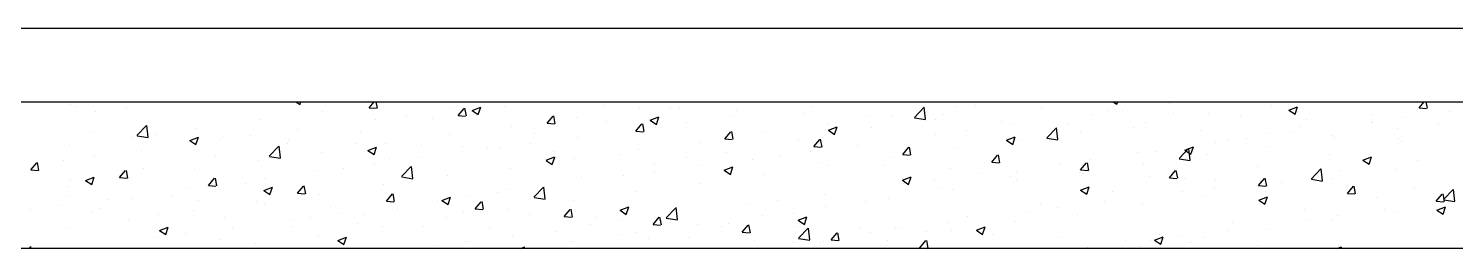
# Model space of a CAD drawing. Header units: millimetres. Extents: x 400382 to 401267, y 4543945 to 4544126.
# Drawn here: x 400721.054 to 400723.978, y 4543957.219 to 4543957.669 of the extents above; entities that cross this region are included whole.
import ezdxf

# ---------------------------------------------------------------- set-up
doc = ezdxf.new("R2010")
doc.units = ezdxf.units.MM
doc.layers.add('görünüş prota', color=4, linetype='Continuous')
doc.layers.add('kesit tarama prota', color=252, linetype='Continuous')

msp = doc.modelspace()

# ---------------------------------------------------------------- linework, layer by layer
at = {"layer": 'görünüş prota'}
for p, q in [((400789.12779, 4543957.66944), (400713.76012, 4543957.66944)), ((400713.76012, 4543957.51944), (400789.12779, 4543957.51944)), ((400789.12779, 4543957.21944), (400713.76012, 4543957.21944))]:
    msp.add_line(p, q, dxfattribs=at)
at = {"layer": 'kesit tarama prota', "color": 253, "linetype": 'Continuous'}
for p, q in [((400721.60213, 4543957.51944), (400721.61044, 4543957.51383)), ((400721.61048, 4543957.51381), (400721.61236, 4543957.51944)), ((400721.75214, 4543957.50752), (400721.76214, 4543957.51944)), ((400721.76902, 4543957.50651), (400721.76664, 4543957.51944)), ((400721.78856, 4543957.51894), (400721.78856, 4543957.51894)), ((400722.09856, 4543957.51849), (400722.09856, 4543957.51849)), ((400722.72284, 4543957.51846), (400722.72284, 4543957.51846)), ((400722.85854, 4543957.51823), (400722.85854, 4543957.51823)), ((400723.07649, 4543957.51817), (400723.07649, 4543957.51817)), ((400723.27649, 4543957.51944), (400723.28398, 4543957.51438)), ((400723.28402, 4543957.51437), (400723.28572, 4543957.51944)), ((400723.90311, 4543957.5073), (400723.91329, 4543957.51944)), ((400723.91999, 4543957.5063), (400723.91757, 4543957.51944)), ((400723.95478, 4543957.51918), (400723.95478, 4543957.51918)), ((400721.14079, 4543957.515), (400721.14079, 4543957.515)), ((400721.15156, 4543957.50926), (400721.15156, 4543957.50926)), ((400721.19191, 4543957.49967), (400721.19191, 4543957.49967)), ((400721.25549, 4543957.50804), (400721.25549, 4543957.50804)), ((400721.65664, 4543957.49989), (400721.65664, 4543957.49989)), ((400721.75214, 4543957.50753), (400721.76732, 4543957.5062)), ((400721.82907, 4543957.49217), (400721.82907, 4543957.49217)), ((400721.92527, 4543957.50484), (400721.92527, 4543957.50484)), ((400721.93432, 4543957.49158), (400721.94657, 4543957.50617)), ((400721.93432, 4543957.49159), (400721.9495, 4543957.49026)), ((400721.95121, 4543957.49057), (400721.94827, 4543957.5065)), ((400721.96283, 4543957.50201), (400721.97547, 4543957.49349)), ((400721.96286, 4543957.50206), (400721.98064, 4543957.50888)), ((400721.97551, 4543957.49347), (400721.98066, 4543957.50882)), ((400722.02985, 4543957.51027), (400722.02985, 4543957.51027)), ((400722.11651, 4543957.47564), (400722.12875, 4543957.49023)), ((400722.13339, 4543957.47464), (400722.13045, 4543957.49056)), ((400722.23415, 4543957.51276), (400722.23415, 4543957.51276)), ((400722.30652, 4543957.50546), (400722.30652, 4543957.50546)), ((400722.32789, 4543957.48171), (400722.34567, 4543957.48854)), ((400722.34054, 4543957.47313), (400722.34569, 4543957.48848)), ((400722.36974, 4543957.50703), (400722.36974, 4543957.50703)), ((400722.38697, 4543957.50535), (400722.38697, 4543957.50535)), ((400722.49884, 4543957.48897), (400722.49884, 4543957.48897)), ((400722.50533, 4543957.5013), (400722.50533, 4543957.5013)), ((400722.64092, 4543957.49557), (400722.64092, 4543957.49557)), ((400722.65926, 4543957.51009), (400722.65926, 4543957.51009)), ((400722.77651, 4543957.48984), (400722.77651, 4543957.48984)), ((400722.82236, 4543957.49035), (400722.82236, 4543957.49035)), ((400722.86907, 4543957.48763), (400722.88885, 4543957.50825)), ((400722.89207, 4543957.48417), (400722.88926, 4543957.5083)), ((400722.92836, 4543957.49274), (400722.92836, 4543957.49274)), ((400722.95429, 4543957.5094), (400722.95429, 4543957.5094)), ((400722.99413, 4543957.51251), (400722.99413, 4543957.51251)), ((400723.12972, 4543957.50678), (400723.12972, 4543957.50678)), ((400723.23283, 4543957.49422), (400723.23283, 4543957.49422)), ((400723.26532, 4543957.50105), (400723.26532, 4543957.50105)), ((400723.29642, 4543957.50259), (400723.29642, 4543957.50259)), ((400723.39262, 4543957.51525), (400723.39262, 4543957.51525)), ((400723.40091, 4543957.49532), (400723.40091, 4543957.49532)), ((400723.47225, 4543957.49591), (400723.47225, 4543957.49591)), ((400723.5365, 4543957.48959), (400723.5365, 4543957.48959)), ((400723.60054, 4543957.51217), (400723.60054, 4543957.51217)), ((400723.63637, 4543957.50256), (400723.64901, 4543957.49404)), ((400723.6364, 4543957.50261), (400723.65418, 4543957.50944)), ((400723.64905, 4543957.49402), (400723.6542, 4543957.50937)), ((400723.80665, 4543957.49375), (400723.80665, 4543957.49375)), ((400723.90311, 4543957.50732), (400723.91829, 4543957.50599)), ((400723.96619, 4543957.49938), (400723.96619, 4543957.49938)), ((400721.27627, 4543957.45042), (400721.29605, 4543957.47103)), ((400721.29927, 4543957.44696), (400721.29646, 4543957.47108)), ((400721.39793, 4543957.46575), (400721.39793, 4543957.46575)), ((400721.52834, 4543957.48363), (400721.52834, 4543957.48363)), ((400721.60507, 4543957.46268), (400721.60507, 4543957.46268)), ((400721.73359, 4543957.45942), (400721.73359, 4543957.45942)), ((400721.76548, 4543957.4838), (400721.76548, 4543957.4838)), ((400721.88172, 4543957.48484), (400721.88172, 4543957.48484)), ((400722.04418, 4543957.46853), (400722.04418, 4543957.46853)), ((400722.11651, 4543957.47565), (400722.13169, 4543957.47432)), ((400722.17611, 4543957.48757), (400722.17611, 4543957.48757)), ((400722.23884, 4543957.47993), (400722.23884, 4543957.47993)), ((400722.29869, 4543957.4597), (400722.31094, 4543957.47429)), ((400722.29869, 4543957.45971), (400722.31387, 4543957.45838)), ((400722.31557, 4543957.4587), (400722.31264, 4543957.47462)), ((400722.32787, 4543957.48167), (400722.3405, 4543957.47314)), ((400722.33906, 4543957.46793), (400722.33906, 4543957.46793)), ((400722.40265, 4543957.4763), (400722.40265, 4543957.4763)), ((400722.49776, 4543957.44276), (400722.49482, 4543957.45868)), ((400722.6929, 4543957.46132), (400722.70553, 4543957.4528)), ((400722.69292, 4543957.46137), (400722.7107, 4543957.4682)), ((400722.69407, 4543957.47409), (400722.69407, 4543957.47409)), ((400722.70557, 4543957.45279), (400722.71072, 4543957.46813)), ((400722.78023, 4543957.46732), (400722.78023, 4543957.46732)), ((400722.86937, 4543957.48699), (400722.89196, 4543957.48349)), ((400722.9121, 4543957.48412), (400722.9121, 4543957.48412)), ((400722.97622, 4543957.46043), (400722.97622, 4543957.46043)), ((400723.04769, 4543957.47839), (400723.04769, 4543957.47839)), ((400723.07242, 4543957.4731), (400723.07242, 4543957.4731)), ((400723.14015, 4543957.44559), (400723.15993, 4543957.46621)), ((400723.16314, 4543957.44213), (400723.16034, 4543957.46625)), ((400723.18328, 4543957.47266), (400723.18328, 4543957.47266)), ((400723.20991, 4543957.45899), (400723.20991, 4543957.45899)), ((400723.31887, 4543957.46693), (400723.31887, 4543957.46693)), ((400723.34183, 4543957.47803), (400723.34183, 4543957.47803)), ((400723.45446, 4543957.4612), (400723.45446, 4543957.4612)), ((400723.65852, 4543957.46832), (400723.65852, 4543957.46832)), ((400723.67209, 4543957.48386), (400723.67209, 4543957.48386)), ((400723.80641, 4543957.47834), (400723.80641, 4543957.47834)), ((400723.80768, 4543957.47813), (400723.80768, 4543957.47813)), ((400723.85979, 4543957.46455), (400723.85979, 4543957.46455)), ((400723.87, 4543957.48672), (400723.87, 4543957.48672)), ((400723.94327, 4543957.4724), (400723.94327, 4543957.4724)), ((400721.13771, 4543957.43044), (400721.13771, 4543957.43044)), ((400721.18092, 4543957.45787), (400721.18092, 4543957.45787)), ((400721.266, 4543957.44671), (400721.266, 4543957.44671)), ((400721.27657, 4543957.44978), (400721.29916, 4543957.44627)), ((400721.31651, 4543957.45214), (400721.31651, 4543957.45214)), ((400721.38439, 4543957.44043), (400721.39702, 4543957.43191)), ((400721.38441, 4543957.44048), (400721.40219, 4543957.4473)), ((400721.39706, 4543957.43189), (400721.40221, 4543957.44724)), ((400721.44528, 4543957.44165), (400721.44528, 4543957.44165)), ((400721.4521, 4543957.44641), (400721.4521, 4543957.44641)), ((400721.50887, 4543957.45002), (400721.50887, 4543957.45002)), ((400721.58546, 4543957.43399), (400721.58546, 4543957.43399)), ((400721.58769, 4543957.44068), (400721.58769, 4543957.44068)), ((400721.72329, 4543957.43495), (400721.72329, 4543957.43495)), ((400721.78547, 4543957.43438), (400721.78547, 4543957.43438)), ((400721.85888, 4543957.42922), (400721.85888, 4543957.42922)), ((400721.91589, 4543957.45227), (400721.91589, 4543957.45227)), ((400722.08245, 4543957.43415), (400722.08245, 4543957.43415)), ((400722.09071, 4543957.4545), (400722.09071, 4543957.4545)), ((400722.17865, 4543957.44681), (400722.17865, 4543957.44681)), ((400722.43173, 4543957.43716), (400722.43173, 4543957.43716)), ((400722.48088, 4543957.44376), (400722.49312, 4543957.45835)), ((400722.48088, 4543957.44377), (400722.49606, 4543957.44244)), ((400722.56365, 4543957.45621), (400722.56365, 4543957.45621)), ((400722.6321, 4543957.44189), (400722.6321, 4543957.44189)), ((400722.66306, 4543957.42782), (400722.67531, 4543957.44241)), ((400722.67994, 4543957.42682), (400722.67701, 4543957.44274)), ((400722.75222, 4543957.43094), (400722.75222, 4543957.43094)), ((400722.91264, 4543957.45206), (400722.91264, 4543957.45206)), ((400723.05793, 4543957.44098), (400723.07056, 4543957.43246)), ((400723.05795, 4543957.44103), (400723.07573, 4543957.44786)), ((400723.0706, 4543957.43244), (400723.07575, 4543957.44779)), ((400723.08161, 4543957.44272), (400723.08161, 4543957.44272)), ((400723.14045, 4543957.44495), (400723.16304, 4543957.44145)), ((400723.48621, 4543957.43619), (400723.48621, 4543957.43619)), ((400723.51039, 4543957.4429), (400723.51039, 4543957.4429)), ((400723.5498, 4543957.44456), (400723.5498, 4543957.44456)), ((400723.59005, 4543957.45547), (400723.59005, 4543957.45547)), ((400723.646, 4543957.45723), (400723.646, 4543957.45723)), ((400723.72564, 4543957.44974), (400723.72564, 4543957.44974)), ((400723.72938, 4543957.44666), (400723.72938, 4543957.44666)), ((400723.86123, 4543957.44401), (400723.86123, 4543957.44401)), ((400723.86751, 4543957.43798), (400723.86751, 4543957.43798)), ((400721.18867, 4543957.40786), (400721.18867, 4543957.40786)), ((400721.28487, 4543957.42053), (400721.28487, 4543957.42053)), ((400721.43733, 4543957.40856), (400721.43733, 4543957.40856)), ((400721.54735, 4543957.40837), (400721.56713, 4543957.42899)), ((400721.54765, 4543957.40773), (400721.57024, 4543957.40423)), ((400721.57035, 4543957.40492), (400721.56754, 4543957.42904)), ((400721.65355, 4543957.41534), (400721.65355, 4543957.41534)), ((400721.74942, 4543957.42009), (400721.76205, 4543957.41156)), ((400721.74944, 4543957.42013), (400721.76722, 4543957.42696)), ((400721.76209, 4543957.41155), (400721.76724, 4543957.4269)), ((400721.79445, 4543957.40365), (400721.79445, 4543957.40365)), ((400721.85845, 4543957.40466), (400721.85845, 4543957.40466)), ((400721.94258, 4543957.42907), (400721.94258, 4543957.42907)), ((400721.99447, 4543957.4235), (400721.99447, 4543957.4235)), ((400722.01886, 4543957.42578), (400722.01886, 4543957.42578)), ((400722.11447, 4543957.39979), (400722.13225, 4543957.40662)), ((400722.12712, 4543957.39121), (400722.13227, 4543957.40655)), ((400722.13006, 4543957.41777), (400722.13006, 4543957.41777)), ((400722.17302, 4543957.40302), (400722.17302, 4543957.40302)), ((400722.26565, 4543957.41204), (400722.26565, 4543957.41204)), ((400722.30343, 4543957.4209), (400722.30343, 4543957.4209)), ((400722.40124, 4543957.40631), (400722.40124, 4543957.40631)), ((400722.48397, 4543957.41646), (400722.48397, 4543957.41646)), ((400722.53683, 4543957.40058), (400722.53683, 4543957.40058)), ((400722.59244, 4543957.40991), (400722.59244, 4543957.40991)), ((400722.65602, 4543957.41828), (400722.65602, 4543957.41828)), ((400722.66306, 4543957.42783), (400722.67824, 4543957.4265)), ((400722.81927, 4543957.4058), (400722.81927, 4543957.4058)), ((400722.84525, 4543957.41188), (400722.85749, 4543957.42647)), ((400722.84525, 4543957.41189), (400722.86043, 4543957.41057)), ((400722.86213, 4543957.41088), (400722.85919, 4543957.4268)), ((400722.9512, 4543957.42484), (400722.9512, 4543957.42484)), ((400723.02743, 4543957.39594), (400723.03968, 4543957.41054)), ((400723.04431, 4543957.39494), (400723.04137, 4543957.41086)), ((400723.2296, 4543957.40241), (400723.2296, 4543957.40241)), ((400723.3258, 4543957.41507), (400723.3258, 4543957.41507)), ((400723.36226, 4543957.41747), (400723.36226, 4543957.41747)), ((400723.41123, 4543957.40355), (400723.43101, 4543957.42416)), ((400723.41153, 4543957.40291), (400723.43412, 4543957.3994)), ((400723.42296, 4543957.42064), (400723.43559, 4543957.41212)), ((400723.42298, 4543957.42069), (400723.44076, 4543957.42751)), ((400723.43422, 4543957.40009), (400723.43142, 4543957.42421)), ((400723.43563, 4543957.4121), (400723.44078, 4543957.42745)), ((400723.46916, 4543957.41136), (400723.46916, 4543957.41136)), ((400723.59745, 4543957.42762), (400723.59745, 4543957.42762)), ((400723.71938, 4543957.41255), (400723.71938, 4543957.41255)), ((400723.78799, 4543957.4003), (400723.80062, 4543957.39177)), ((400723.78801, 4543957.40034), (400723.80579, 4543957.40717)), ((400723.80066, 4543957.39176), (400723.80581, 4543957.40711)), ((400721.05864, 4543957.38022), (400721.07089, 4543957.39481)), ((400721.05864, 4543957.38023), (400721.07383, 4543957.3789)), ((400721.07553, 4543957.37921), (400721.07259, 4543957.39514)), ((400721.12509, 4543957.39949), (400721.12509, 4543957.39949)), ((400721.24083, 4543957.36428), (400721.25307, 4543957.37887)), ((400721.25771, 4543957.36327), (400721.25478, 4543957.3792)), ((400721.2892, 4543957.38314), (400721.2892, 4543957.38314)), ((400721.39484, 4543957.38119), (400721.39484, 4543957.38119)), ((400721.52525, 4543957.39908), (400721.52525, 4543957.39908)), ((400721.64632, 4543957.37822), (400721.64632, 4543957.37822)), ((400721.69866, 4543957.38362), (400721.69866, 4543957.38362)), ((400721.76225, 4543957.39199), (400721.76225, 4543957.39199)), ((400721.81843, 4543957.36633), (400721.83821, 4543957.38695)), ((400721.84142, 4543957.36288), (400721.83862, 4543957.387)), ((400722.04109, 4543957.38397), (400722.04109, 4543957.38397)), ((400722.11445, 4543957.39974), (400722.12708, 4543957.39122)), ((400722.33583, 4543957.37612), (400722.33583, 4543957.37612)), ((400722.33584, 4543957.39104), (400722.33584, 4543957.39104)), ((400722.43202, 4543957.38879), (400722.43202, 4543957.38879)), ((400722.47948, 4543957.3794), (400722.49211, 4543957.37088)), ((400722.4795, 4543957.37945), (400722.49729, 4543957.38628)), ((400722.49215, 4543957.37086), (400722.4973, 4543957.38621)), ((400722.56056, 4543957.37165), (400722.56056, 4543957.37165)), ((400722.67242, 4543957.39485), (400722.67242, 4543957.39485)), ((400722.69098, 4543957.38954), (400722.69098, 4543957.38954)), ((400722.80801, 4543957.38912), (400722.80801, 4543957.38912)), ((400722.9436, 4543957.38339), (400722.9436, 4543957.38339)), ((400723.0056, 4543957.37292), (400723.0056, 4543957.37292)), ((400723.02743, 4543957.39595), (400723.04261, 4543957.39463)), ((400723.07919, 4543957.37767), (400723.07919, 4543957.37767)), ((400723.16601, 4543957.39403), (400723.16601, 4543957.39403)), ((400723.20682, 4543957.37443), (400723.20682, 4543957.37443)), ((400723.20961, 4543957.38), (400723.22186, 4543957.3946)), ((400723.20962, 4543957.38002), (400723.2248, 4543957.37869)), ((400723.21413, 4543957.39204), (400723.21413, 4543957.39204)), ((400723.21478, 4543957.37194), (400723.21478, 4543957.37194)), ((400723.22649, 4543957.379), (400723.22356, 4543957.39492)), ((400723.33874, 4543957.39347), (400723.33874, 4543957.39347)), ((400723.3918, 4543957.36406), (400723.40404, 4543957.37866)), ((400723.40868, 4543957.36306), (400723.40574, 4543957.37898)), ((400723.57125, 4543957.38713), (400723.57125, 4543957.38713)), ((400723.6823, 4543957.3615), (400723.70209, 4543957.38212)), ((400723.7053, 4543957.35805), (400723.7025, 4543957.38217)), ((400723.73959, 4543957.37816), (400723.73959, 4543957.37816)), ((400723.80318, 4543957.38653), (400723.80318, 4543957.38653)), ((400723.8567, 4543957.37999), (400723.8567, 4543957.37999)), ((400723.89937, 4543957.3992), (400723.89937, 4543957.3992)), ((400721.13462, 4543957.34589), (400721.13462, 4543957.34589)), ((400721.14107, 4543957.35771), (400721.14107, 4543957.35771)), ((400721.17097, 4543957.3585), (400721.18361, 4543957.34998)), ((400721.17099, 4543957.35855), (400721.18878, 4543957.36538)), ((400721.18365, 4543957.34997), (400721.1888, 4543957.36532)), ((400721.24083, 4543957.36429), (400721.25601, 4543957.36296)), ((400721.26291, 4543957.36215), (400721.26291, 4543957.36215)), ((400721.37846, 4543957.34147), (400721.37846, 4543957.34147)), ((400721.42301, 4543957.34834), (400721.43526, 4543957.36293)), ((400721.42301, 4543957.34835), (400721.43819, 4543957.34702)), ((400721.4399, 4543957.34734), (400721.43696, 4543957.36326)), ((400721.44205, 4543957.34984), (400721.44205, 4543957.34984)), ((400721.49819, 4543957.35279), (400721.49819, 4543957.35279)), ((400721.53602, 4543957.33821), (400721.55381, 4543957.34504)), ((400721.53825, 4543957.3625), (400721.53825, 4543957.3625)), ((400721.54868, 4543957.32962), (400721.55383, 4543957.34497)), ((400721.6052, 4543957.3324), (400721.61744, 4543957.34699)), ((400721.62208, 4543957.3314), (400721.61914, 4543957.34732)), ((400721.78238, 4543957.34983), (400721.78238, 4543957.34983)), ((400721.81873, 4543957.36569), (400721.84132, 4543957.36219)), ((400721.9128, 4543957.36771), (400721.9128, 4543957.36771)), ((400722.08951, 4543957.32429), (400722.10929, 4543957.34491)), ((400722.1125, 4543957.32083), (400722.1097, 4543957.34496)), ((400722.11183, 4543957.34663), (400722.11183, 4543957.34663)), ((400722.18771, 4543957.36561), (400722.18771, 4543957.36561)), ((400722.27224, 4543957.36775), (400722.27224, 4543957.36775)), ((400722.42864, 4543957.35261), (400722.42864, 4543957.35261)), ((400722.84451, 4543957.35906), (400722.85714, 4543957.35054)), ((400722.84453, 4543957.35911), (400722.86232, 4543957.36593)), ((400722.84582, 4543957.35188), (400722.84582, 4543957.35188)), ((400722.85719, 4543957.35052), (400722.86234, 4543957.36587)), ((400722.9094, 4543957.36025), (400722.9094, 4543957.36025)), ((400723.066, 4543957.36662), (400723.066, 4543957.36662)), ((400723.07852, 4543957.35817), (400723.07852, 4543957.35817)), ((400723.20956, 4543957.33876), (400723.22735, 4543957.34559)), ((400723.22222, 4543957.33018), (400723.22737, 4543957.34553)), ((400723.35037, 4543957.36621), (400723.35037, 4543957.36621)), ((400723.3918, 4543957.36408), (400723.40698, 4543957.36275)), ((400723.42312, 4543957.3617), (400723.42312, 4543957.3617)), ((400723.48298, 4543957.34438), (400723.48298, 4543957.34438)), ((400723.48596, 4543957.36048), (400723.48596, 4543957.36048)), ((400723.57398, 4543957.34813), (400723.58623, 4543957.36272)), ((400723.57398, 4543957.34814), (400723.58917, 4543957.34681)), ((400723.57918, 4543957.35704), (400723.57918, 4543957.35704)), ((400723.59086, 4543957.34712), (400723.58793, 4543957.36304)), ((400723.59437, 4543957.34306), (400723.59437, 4543957.34306)), ((400723.62155, 4543957.35475), (400723.62155, 4543957.35475)), ((400723.68261, 4543957.36087), (400723.7052, 4543957.35736)), ((400723.72629, 4543957.36211), (400723.72629, 4543957.36211)), ((400723.75617, 4543957.33219), (400723.76841, 4543957.34678)), ((400723.75714, 4543957.34902), (400723.75714, 4543957.34902)), ((400723.77305, 4543957.33118), (400723.77011, 4543957.3471)), ((400723.89274, 4543957.34329), (400723.89274, 4543957.34329)), ((400723.96452, 4543957.34909), (400723.96452, 4543957.34909)), ((400721.13146, 4543957.32808), (400721.13146, 4543957.32808)), ((400721.21805, 4543957.32035), (400721.21805, 4543957.32035)), ((400721.26705, 4543957.32235), (400721.26705, 4543957.32235)), ((400721.35006, 4543957.32737), (400721.35006, 4543957.32737)), ((400721.40264, 4543957.31662), (400721.40264, 4543957.31662)), ((400721.52216, 4543957.31452), (400721.52216, 4543957.31452)), ((400721.536, 4543957.33816), (400721.54864, 4543957.32964)), ((400721.6052, 4543957.33241), (400721.62038, 4543957.33108)), ((400721.65046, 4543957.33078), (400721.65046, 4543957.33078)), ((400721.78738, 4543957.31646), (400721.79963, 4543957.33105)), ((400721.78738, 4543957.31647), (400721.80256, 4543957.31514)), ((400721.80426, 4543957.31546), (400721.80133, 4543957.33138)), ((400721.89146, 4543957.31476), (400721.89146, 4543957.31476)), ((400721.90103, 4543957.31782), (400721.91367, 4543957.3093)), ((400721.90105, 4543957.31787), (400721.91884, 4543957.32469)), ((400721.91371, 4543957.30928), (400721.91886, 4543957.32463)), ((400721.95204, 4543957.3256), (400721.95204, 4543957.3256)), ((400721.96957, 4543957.30052), (400721.98181, 4543957.31511)), ((400721.98645, 4543957.29952), (400721.98351, 4543957.31544)), ((400722.01563, 4543957.33397), (400722.01563, 4543957.33397)), ((400722.03959, 4543957.34018), (400722.03959, 4543957.34018)), ((400722.08981, 4543957.32365), (400722.1124, 4543957.32015)), ((400722.16993, 4543957.31846), (400722.16993, 4543957.31846)), ((400722.30034, 4543957.33635), (400722.30034, 4543957.33635)), ((400722.5892, 4543957.3181), (400722.5892, 4543957.3181)), ((400722.6854, 4543957.33076), (400722.6854, 4543957.33076)), ((400722.76974, 4543957.31576), (400722.76974, 4543957.31576)), ((400722.81619, 4543957.32124), (400722.81619, 4543957.32124)), ((400722.91787, 4543957.34119), (400722.91787, 4543957.34119)), ((400722.94811, 4543957.34029), (400722.94811, 4543957.34029)), ((400723.20954, 4543957.33872), (400723.22218, 4543957.33019)), ((400723.25898, 4543957.31489), (400723.25898, 4543957.31489)), ((400723.27499, 4543957.33627), (400723.27499, 4543957.33627)), ((400723.41939, 4543957.33601), (400723.41939, 4543957.33601)), ((400723.46607, 4543957.3268), (400723.46607, 4543957.3268)), ((400723.57457, 4543957.31837), (400723.58721, 4543957.30985)), ((400723.57459, 4543957.31842), (400723.59238, 4543957.32525)), ((400723.58725, 4543957.30984), (400723.5924, 4543957.32518)), ((400723.75617, 4543957.3322), (400723.77135, 4543957.33087)), ((400723.81639, 4543957.32366), (400723.81639, 4543957.32366)), ((400723.93835, 4543957.31625), (400723.9506, 4543957.33084)), ((400723.93835, 4543957.31626), (400723.95354, 4543957.31493)), ((400723.95523, 4543957.31524), (400723.95229, 4543957.33117)), ((400723.95338, 4543957.31946), (400723.97317, 4543957.34008)), ((400723.95368, 4543957.31882), (400723.97627, 4543957.31532)), ((400723.97638, 4543957.316), (400723.97357, 4543957.34013)), ((400721.05827, 4543957.29931), (400721.05827, 4543957.29931)), ((400721.12185, 4543957.30768), (400721.12185, 4543957.30768)), ((400721.18502, 4543957.29396), (400721.18502, 4543957.29396)), ((400721.20193, 4543957.30194), (400721.20193, 4543957.30194)), ((400721.32061, 4543957.28823), (400721.32061, 4543957.28823)), ((400721.39175, 4543957.29664), (400721.39175, 4543957.29664)), ((400721.53823, 4543957.31089), (400721.53823, 4543957.31089)), ((400721.63184, 4543957.28344), (400721.63184, 4543957.28344)), ((400721.67382, 4543957.30516), (400721.67382, 4543957.30516)), ((400721.69543, 4543957.29181), (400721.69543, 4543957.29181)), ((400721.74333, 4543957.28933), (400721.74333, 4543957.28933)), ((400721.79163, 4543957.30448), (400721.79163, 4543957.30448)), ((400721.80941, 4543957.29943), (400721.80941, 4543957.29943)), ((400721.90971, 4543957.28316), (400721.90971, 4543957.28316)), ((400721.945, 4543957.2937), (400721.945, 4543957.2937)), ((400721.96957, 4543957.30053), (400721.98475, 4543957.2992)), ((400722.03801, 4543957.29942), (400722.03801, 4543957.29942)), ((400722.0806, 4543957.28797), (400722.0806, 4543957.28797)), ((400722.15175, 4543957.28458), (400722.164, 4543957.29917)), ((400722.15175, 4543957.28459), (400722.16693, 4543957.28326)), ((400722.16863, 4543957.28358), (400722.1657, 4543957.2995)), ((400722.26606, 4543957.29748), (400722.2787, 4543957.28896)), ((400722.26608, 4543957.29753), (400722.28387, 4543957.30435)), ((400722.27874, 4543957.28894), (400722.28389, 4543957.30429)), ((400722.33393, 4543957.26864), (400722.34618, 4543957.28324)), ((400722.35082, 4543957.26764), (400722.34788, 4543957.28356)), ((400722.36058, 4543957.28225), (400722.38037, 4543957.30287)), ((400722.3652, 4543957.28861), (400722.3652, 4543957.28861)), ((400722.38358, 4543957.27879), (400722.38078, 4543957.30291)), ((400722.52562, 4543957.30972), (400722.52562, 4543957.30972)), ((400722.55748, 4543957.2871), (400722.55748, 4543957.2871)), ((400722.62161, 4543957.29034), (400722.62161, 4543957.29034)), ((400722.63112, 4543957.27718), (400722.6489, 4543957.28401)), ((400722.64377, 4543957.2686), (400722.64892, 4543957.28395)), ((400722.68789, 4543957.30498), (400722.68789, 4543957.30498)), ((400722.97874, 4543957.28542), (400722.97874, 4543957.28542)), ((400723.09919, 4543957.29385), (400723.09919, 4543957.29385)), ((400723.12686, 4543957.31085), (400723.12686, 4543957.31085)), ((400723.16278, 4543957.30223), (400723.16278, 4543957.30223)), ((400723.20373, 4543957.28988), (400723.20373, 4543957.28988)), ((400723.33566, 4543957.30892), (400723.33566, 4543957.30892)), ((400723.66826, 4543957.29824), (400723.66826, 4543957.29824)), ((400723.73636, 4543957.28635), (400723.73636, 4543957.28635)), ((400723.83255, 4543957.29902), (400723.83255, 4543957.29902)), ((400723.85361, 4543957.29544), (400723.85361, 4543957.29544)), ((400723.9396, 4543957.29803), (400723.95224, 4543957.28951)), ((400723.93962, 4543957.29808), (400723.95741, 4543957.30491)), ((400723.95228, 4543957.28949), (400723.95743, 4543957.30484)), ((400721.13153, 4543957.26133), (400721.13153, 4543957.26133)), ((400721.25983, 4543957.2776), (400721.25983, 4543957.2776)), ((400721.32258, 4543957.25624), (400721.33522, 4543957.24772)), ((400721.32261, 4543957.25629), (400721.34039, 4543957.26311)), ((400721.33526, 4543957.2477), (400721.34041, 4543957.26305)), ((400721.4562, 4543957.2825), (400721.4562, 4543957.2825)), ((400721.47143, 4543957.26232), (400721.47143, 4543957.26232)), ((400721.59179, 4543957.27677), (400721.59179, 4543957.27677)), ((400721.5952, 4543957.2639), (400721.5952, 4543957.2639)), ((400721.72738, 4543957.27104), (400721.72738, 4543957.27104)), ((400721.7793, 4543957.26527), (400721.7793, 4543957.26527)), ((400721.86297, 4543957.26531), (400721.86297, 4543957.26531)), ((400721.99856, 4543957.25958), (400721.99856, 4543957.25958)), ((400722.13415, 4543957.25386), (400722.13415, 4543957.25386)), ((400722.20542, 4543957.26757), (400722.20542, 4543957.26757)), ((400722.21619, 4543957.28225), (400722.21619, 4543957.28225)), ((400722.26901, 4543957.27594), (400722.26901, 4543957.27594)), ((400722.33394, 4543957.26865), (400722.34912, 4543957.26733)), ((400722.35178, 4543957.27652), (400722.35178, 4543957.27652)), ((400722.36089, 4543957.28161), (400722.38348, 4543957.2781)), ((400722.42555, 4543957.26805), (400722.42555, 4543957.26805)), ((400722.47349, 4543957.26491), (400722.47349, 4543957.26491)), ((400722.48737, 4543957.27079), (400722.48737, 4543957.27079)), ((400722.51612, 4543957.2527), (400722.52836, 4543957.2673)), ((400722.533, 4543957.2517), (400722.53006, 4543957.26762)), ((400722.62296, 4543957.26506), (400722.62296, 4543957.26506)), ((400722.63109, 4543957.27714), (400722.64373, 4543957.26861)), ((400722.63166, 4543957.2402), (400722.65145, 4543957.26082)), ((400722.65466, 4543957.23675), (400722.65185, 4543957.26087)), ((400722.75855, 4543957.25933), (400722.75855, 4543957.25933)), ((400722.83061, 4543957.25999), (400722.83061, 4543957.25999)), ((400722.84258, 4543957.26007), (400722.84258, 4543957.26007)), ((400722.93878, 4543957.27274), (400722.93878, 4543957.27274)), ((400722.94502, 4543957.25573), (400722.94502, 4543957.25573)), ((400722.99612, 4543957.25679), (400723.00876, 4543957.24827)), ((400722.99615, 4543957.25684), (400723.01393, 4543957.26367)), ((400723.0088, 4543957.24826), (400723.01395, 4543957.2636)), ((400723.07543, 4543957.27361), (400723.07543, 4543957.27361)), ((400723.51236, 4543957.25686), (400723.51236, 4543957.25686)), ((400723.52013, 4543957.27281), (400723.52013, 4543957.27281)), ((400723.59128, 4543957.25851), (400723.59128, 4543957.25851)), ((400723.67277, 4543957.27798), (400723.67277, 4543957.27798)), ((400723.7232, 4543957.27755), (400723.7232, 4543957.27755)), ((400721.31165, 4543957.24129), (400721.31165, 4543957.24129)), ((400721.37523, 4543957.24966), (400721.37523, 4543957.24966)), ((400721.44707, 4543957.23848), (400721.44707, 4543957.23848)), ((400721.51907, 4543957.22997), (400721.51907, 4543957.22997)), ((400721.64737, 4543957.24623), (400721.64737, 4543957.24623)), ((400721.68762, 4543957.2359), (400721.70025, 4543957.22738)), ((400721.68764, 4543957.23594), (400721.70542, 4543957.24277)), ((400721.70029, 4543957.22736), (400721.70544, 4543957.24271)), ((400721.88522, 4543957.22541), (400721.88522, 4543957.22541)), ((400721.94881, 4543957.23379), (400721.94881, 4543957.23379)), ((400722.04501, 4543957.24645), (400722.04501, 4543957.24645)), ((400722.16684, 4543957.23391), (400722.16684, 4543957.23391)), ((400722.26974, 4543957.24813), (400722.26974, 4543957.24813)), ((400722.29725, 4543957.25179), (400722.29725, 4543957.25179)), ((400722.32536, 4543957.23948), (400722.32536, 4543957.23948)), ((400722.40533, 4543957.2424), (400722.40533, 4543957.2424)), ((400722.51612, 4543957.25271), (400722.5313, 4543957.25139)), ((400722.54092, 4543957.23667), (400722.54092, 4543957.23667)), ((400722.61858, 4543957.23058), (400722.61858, 4543957.23058)), ((400722.63196, 4543957.23957), (400722.65455, 4543957.23606)), ((400722.67651, 4543957.23094), (400722.67651, 4543957.23094)), ((400722.68248, 4543957.23457), (400722.68248, 4543957.23457)), ((400722.6983, 4543957.23676), (400722.71055, 4543957.25136)), ((400722.69831, 4543957.23678), (400722.71349, 4543957.23545)), ((400722.71519, 4543957.23576), (400722.71225, 4543957.25168)), ((400722.779, 4543957.2517), (400722.779, 4543957.2517)), ((400722.8121, 4543957.22521), (400722.8121, 4543957.22521)), ((400722.8131, 4543957.23669), (400722.8131, 4543957.23669)), ((400722.88049, 4543957.22082), (400722.89273, 4543957.23542)), ((400722.89414, 4543957.2536), (400722.89414, 4543957.2536)), ((400722.89737, 4543957.21982), (400722.89443, 4543957.23574)), ((400723.02973, 4543957.24787), (400723.02973, 4543957.24787)), ((400723.16532, 4543957.24214), (400723.16532, 4543957.24214)), ((400723.30091, 4543957.23642), (400723.30091, 4543957.23642)), ((400723.35257, 4543957.23583), (400723.35257, 4543957.23583)), ((400723.36116, 4543957.23645), (400723.37379, 4543957.22793)), ((400723.36118, 4543957.2365), (400723.37896, 4543957.24333)), ((400723.372, 4543957.24739), (400723.372, 4543957.24739)), ((400723.37383, 4543957.22791), (400723.37898, 4543957.24326)), ((400723.41616, 4543957.2442), (400723.41616, 4543957.2442)), ((400723.4365, 4543957.23069), (400723.4365, 4543957.23069)), ((400723.46298, 4543957.24225), (400723.46298, 4543957.24225)), ((400723.57209, 4543957.22496), (400723.57209, 4543957.22496)), ((400721.05464, 4543957.21944), (400721.05865, 4543957.22361)), ((400721.05955, 4543957.21944), (400721.05906, 4543957.22366)), ((400721.15123, 4543957.22017), (400721.15123, 4543957.22017)), ((400722.06265, 4543957.21944), (400722.07045, 4543957.22243)), ((400722.06949, 4543957.21944), (400722.07047, 4543957.22237)), ((400722.6848, 4543957.22043), (400722.6848, 4543957.22043)), ((400722.88049, 4543957.22084), (400722.89567, 4543957.21951)), ((400722.94769, 4543957.21948), (400722.94769, 4543957.21948)), ((400723.07488, 4543957.21944), (400723.07492, 4543957.21948)), ((400723.07668, 4543957.21944), (400723.07662, 4543957.2198)), ((400723.22387, 4543957.22196), (400723.22387, 4543957.22196)), ((400723.33257, 4543957.22436), (400723.33257, 4543957.22436)), ((400723.73475, 4543957.21944), (400723.74399, 4543957.22298)), ((400723.74284, 4543957.21944), (400723.74401, 4543957.22292)), ((400723.92615, 4543957.21996), (400723.92615, 4543957.21996))]:
    msp.add_line(p, q, dxfattribs=at)

doc.saveas('drawing.dxf')
